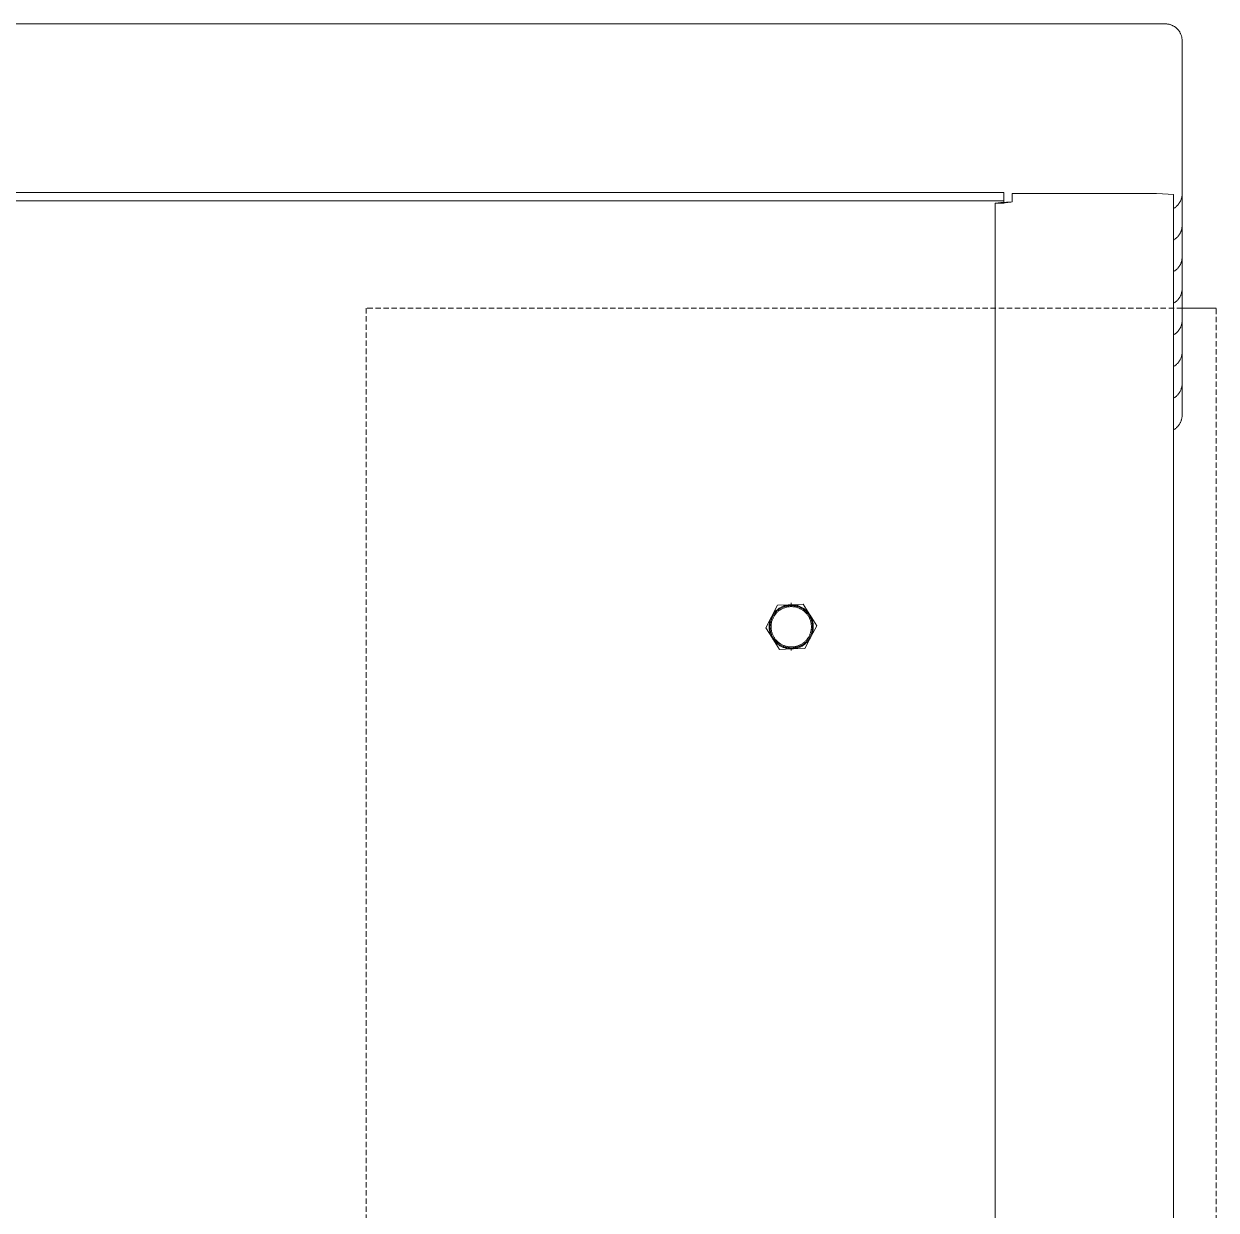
# Model space of a CAD drawing. Header units: millimetres. Extents: x -119 to 3638, y -51 to 1798.
# Drawn here: x 722.6 to 1003.2, y 227.8 to 507.1 of the extents above; entities that cross this region are included whole.
import ezdxf

# ---------------------------------------------------------------- set-up
doc = ezdxf.new("R2010")
doc.units = ezdxf.units.MM
doc.linetypes.add('HIDDEN', pattern=[1.905, 1.27, -0.635])
doc.layers.add('ZANO_R', color=7, linetype='Continuous', lineweight=0)
doc.layers.add('ZANO_R_przerywana', color=7, linetype='HIDDEN', lineweight=0)

msp = doc.modelspace()

# ---------------------------------------------------------------- linework, layer by layer
at = {"layer": 'ZANO_R'}
for p, q in [((-0.79, 507.08), (991.21, 507.08)), ((991.21, 507.08), (991.35, 507.08)), ((991.35, 507.08), (991.48, 507.07)), ((991.48, 507.07), (991.62, 507.06)), ((991.62, 507.06), (991.76, 507.04)), ((991.76, 507.04), (991.89, 507.02)), ((991.89, 507.02), (992.02, 507)), ((992.02, 507), (992.16, 506.97)), ((992.16, 506.97), (992.29, 506.93)), ((992.29, 506.93), (992.42, 506.89)), ((992.42, 506.89), (992.55, 506.85)), ((992.55, 506.85), (992.68, 506.8)), ((992.68, 506.8), (992.8, 506.75)), ((992.8, 506.75), (992.93, 506.69)), ((992.93, 506.69), (993.05, 506.63)), ((993.05, 506.63), (993.17, 506.57)), ((993.17, 506.57), (993.29, 506.5)), ((993.29, 506.5), (993.4, 506.42)), ((993.4, 506.42), (993.52, 506.35)), ((993.52, 506.35), (993.63, 506.27)), ((993.63, 506.27), (993.73, 506.18)), ((993.73, 506.18), (993.84, 506.09)), ((993.84, 506.09), (993.94, 506)), ((993.94, 506), (994.04, 505.91)), ((994.04, 505.91), (994.13, 505.81)), ((994.13, 505.81), (994.23, 505.71)), ((994.23, 505.71), (994.31, 505.6)), ((994.31, 505.6), (994.4, 505.5)), ((994.4, 505.5), (994.48, 505.39)), ((994.48, 505.39), (994.56, 505.27)), ((994.56, 505.27), (994.63, 505.16)), ((994.63, 505.16), (994.7, 505.04)), ((994.7, 505.04), (994.76, 504.92)), ((994.76, 504.92), (994.82, 504.8)), ((994.82, 504.8), (994.88, 504.67)), ((994.88, 504.67), (994.93, 504.55)), ((994.93, 504.55), (994.98, 504.42)), ((994.98, 504.42), (995.02, 504.29)), ((995.02, 504.29), (995.06, 504.16)), ((995.06, 504.16), (995.1, 504.03)), ((995.1, 504.03), (995.13, 503.89)), ((995.13, 503.89), (995.15, 503.76)), ((995.15, 503.76), (995.17, 503.62)), ((995.17, 503.62), (995.19, 503.49)), ((995.19, 503.49), (995.2, 503.35)), ((995.2, 503.35), (995.21, 503.22)), ((995.21, 503.22), (995.21, 503.08)), ((995.21, 471.36), (995.21, 503.08)), ((995.21, 467.11), (995.21, 471.36)), ((953.21, 467.4), (37.21, 467.4)), ((953.21, 465.42), (953.21, 467.4)), ((955.21, 465.15), (955.21, 467.15)), ((955.21, 467.15), (989.21, 467.15)), ((990.55, 467.1), (989.21, 467.15)), ((991.88, 467.01), (990.55, 467.1)), ((993.21, 466.88), (991.88, 467.01)), ((993.21, 63.42), (993.21, 466.88)), ((995.01, 465.87), (994.97, 465.74)), ((995.06, 466.01), (995.01, 465.87)), ((995.09, 466.14), (995.06, 466.01)), ((995.12, 466.28), (995.09, 466.14)), ((995.15, 466.41), (995.12, 466.28)), ((995.17, 466.55), (995.15, 466.41)), ((995.19, 466.69), (995.17, 466.55)), ((995.2, 466.83), (995.19, 466.69)), ((995.21, 466.97), (995.2, 466.83)), ((995.21, 463.92), (995.21, 467.11)), ((995.21, 467.11), (995.21, 466.97)), ((953.21, 465.42), (37.21, 465.42)), ((952.54, 465.01), (951.21, 464.88)), ((951.21, 464.88), (951.21, 65.42)), ((951.21, 464.88), (953.21, 464.88)), ((953.87, 465.1), (952.54, 465.01)), ((953.21, 465.06), (953.21, 465.42)), ((953.21, 464.88), (953.21, 465.06)), ((953.21, 464.88), (953.54, 464.95)), ((953.54, 464.95), (953.87, 465.01)), ((955.21, 465.15), (953.87, 465.1)), ((953.87, 465.01), (954.2, 465.06)), ((954.2, 465.06), (954.54, 465.1)), ((954.54, 465.1), (954.87, 465.13)), ((954.87, 465.13), (955.21, 465.15)), ((993.33, 463.72), (993.21, 463.64)), ((993.45, 463.79), (993.33, 463.72)), ((993.56, 463.87), (993.45, 463.79)), ((993.67, 463.96), (993.56, 463.87)), ((993.78, 464.04), (993.67, 463.96)), ((993.89, 464.14), (993.78, 464.04)), ((993.99, 464.23), (993.89, 464.14)), ((994.09, 464.33), (993.99, 464.23)), ((994.18, 464.43), (994.09, 464.33)), ((994.27, 464.54), (994.18, 464.43)), ((994.36, 464.65), (994.27, 464.54)), ((994.45, 464.76), (994.36, 464.65)), ((994.53, 464.87), (994.45, 464.76)), ((994.6, 464.99), (994.53, 464.87)), ((994.67, 465.11), (994.6, 464.99)), ((994.74, 465.23), (994.67, 465.11)), ((994.81, 465.36), (994.74, 465.23)), ((994.86, 465.48), (994.81, 465.36)), ((994.92, 465.61), (994.86, 465.48)), ((994.97, 465.74), (994.92, 465.61)), ((995.21, 459.66), (995.21, 463.92)), ((994.53, 457.43), (994.45, 457.31)), ((994.6, 457.54), (994.53, 457.43)), ((994.67, 457.66), (994.6, 457.54)), ((994.74, 457.79), (994.67, 457.66)), ((994.81, 457.91), (994.74, 457.79)), ((994.86, 458.04), (994.81, 457.91)), ((994.92, 458.17), (994.86, 458.04)), ((994.97, 458.3), (994.92, 458.17)), ((995.01, 458.43), (994.97, 458.3)), ((995.06, 458.56), (995.01, 458.43)), ((995.09, 458.7), (995.06, 458.56)), ((995.12, 458.83), (995.09, 458.7)), ((995.15, 458.97), (995.12, 458.83)), ((995.17, 459.11), (995.15, 458.97)), ((995.19, 459.25), (995.17, 459.11)), ((995.2, 459.38), (995.19, 459.25)), ((995.21, 459.52), (995.2, 459.38)), ((995.21, 456.47), (995.21, 459.66)), ((995.21, 459.66), (995.21, 459.52)), ((993.33, 456.27), (993.21, 456.2)), ((993.45, 456.35), (993.33, 456.27)), ((993.56, 456.43), (993.45, 456.35)), ((993.67, 456.51), (993.56, 456.43)), ((993.78, 456.6), (993.67, 456.51)), ((993.89, 456.69), (993.78, 456.6)), ((993.99, 456.79), (993.89, 456.69)), ((994.09, 456.88), (993.99, 456.79)), ((994.18, 456.99), (994.09, 456.88)), ((994.27, 457.09), (994.18, 456.99)), ((994.36, 457.2), (994.27, 457.09)), ((994.45, 457.31), (994.36, 457.2)), ((995.21, 452.22), (995.21, 456.47)), ((995.19, 451.8), (995.17, 451.66)), ((995.2, 451.94), (995.19, 451.8)), ((995.21, 452.08), (995.2, 451.94)), ((995.21, 449.03), (995.21, 452.22)), ((995.21, 452.22), (995.21, 452.08)), ((993.56, 448.98), (993.45, 448.9)), ((993.67, 449.07), (993.56, 448.98)), ((993.78, 449.15), (993.67, 449.07)), ((993.89, 449.25), (993.78, 449.15)), ((993.99, 449.34), (993.89, 449.25)), ((994.09, 449.44), (993.99, 449.34)), ((994.18, 449.54), (994.09, 449.44)), ((994.27, 449.65), (994.18, 449.54)), ((994.36, 449.76), (994.27, 449.65)), ((994.45, 449.87), (994.36, 449.76)), ((994.53, 449.98), (994.45, 449.87)), ((994.6, 450.1), (994.53, 449.98)), ((994.67, 450.22), (994.6, 450.1)), ((994.74, 450.34), (994.67, 450.22)), ((994.81, 450.46), (994.74, 450.34)), ((994.86, 450.59), (994.81, 450.46)), ((994.92, 450.72), (994.86, 450.59)), ((994.97, 450.85), (994.92, 450.72)), ((995.01, 450.98), (994.97, 450.85)), ((995.06, 451.12), (995.01, 450.98)), ((995.09, 451.25), (995.06, 451.12)), ((995.12, 451.39), (995.09, 451.25)), ((995.15, 451.52), (995.12, 451.39)), ((995.17, 451.66), (995.15, 451.52)), ((995.21, 444.77), (995.21, 449.03)), ((993.33, 448.83), (993.21, 448.75)), ((993.45, 448.9), (993.33, 448.83)), ((994.97, 443.41), (994.92, 443.27)), ((995.01, 443.54), (994.97, 443.41)), ((995.06, 443.67), (995.01, 443.54)), ((995.09, 443.81), (995.06, 443.67)), ((995.12, 443.94), (995.09, 443.81)), ((995.15, 444.08), (995.12, 443.94)), ((995.17, 444.22), (995.15, 444.08)), ((995.19, 444.36), (995.17, 444.22)), ((995.2, 444.49), (995.19, 444.36)), ((995.21, 444.63), (995.2, 444.49)), ((995.21, 441.58), (995.21, 444.77)), ((995.21, 444.77), (995.21, 444.63)), ((993.33, 441.38), (993.21, 441.31)), ((993.45, 441.46), (993.33, 441.38)), ((993.56, 441.54), (993.45, 441.46)), ((993.67, 441.62), (993.56, 441.54)), ((993.78, 441.71), (993.67, 441.62)), ((993.89, 441.8), (993.78, 441.71)), ((993.99, 441.9), (993.89, 441.8)), ((994.09, 441.99), (993.99, 441.9)), ((994.18, 442.1), (994.09, 441.99)), ((994.27, 442.2), (994.18, 442.1)), ((994.36, 442.31), (994.27, 442.2)), ((994.45, 442.42), (994.36, 442.31)), ((994.53, 442.54), (994.45, 442.42)), ((994.6, 442.65), (994.53, 442.54)), ((994.67, 442.77), (994.6, 442.65)), ((994.74, 442.9), (994.67, 442.77)), ((994.81, 443.02), (994.74, 442.9)), ((994.86, 443.15), (994.81, 443.02)), ((994.92, 443.27), (994.86, 443.15)), ((995.21, 437.33), (995.21, 441.58)), ((1003.21, 440.15), (995.21, 440.15)), ((994.45, 434.98), (994.36, 434.87)), ((994.53, 435.09), (994.45, 434.98)), ((994.6, 435.21), (994.53, 435.09)), ((994.67, 435.33), (994.6, 435.21)), ((994.74, 435.45), (994.67, 435.33)), ((994.81, 435.57), (994.74, 435.45)), ((994.86, 435.7), (994.81, 435.57)), ((994.92, 435.83), (994.86, 435.7)), ((994.97, 435.96), (994.92, 435.83)), ((995.01, 436.09), (994.97, 435.96)), ((995.06, 436.23), (995.01, 436.09)), ((995.09, 436.36), (995.06, 436.23)), ((995.12, 436.5), (995.09, 436.36)), ((995.15, 436.63), (995.12, 436.5)), ((995.17, 436.77), (995.15, 436.63)), ((995.19, 436.91), (995.17, 436.77)), ((995.2, 437.05), (995.19, 436.91)), ((995.21, 437.19), (995.2, 437.05)), ((995.21, 434.14), (995.21, 437.33)), ((995.21, 437.33), (995.21, 437.19)), ((993.33, 433.94), (993.21, 433.86)), ((993.45, 434.01), (993.33, 433.94)), ((993.56, 434.09), (993.45, 434.01)), ((993.67, 434.18), (993.56, 434.09)), ((993.78, 434.26), (993.67, 434.18)), ((993.89, 434.36), (993.78, 434.26)), ((993.99, 434.45), (993.89, 434.36)), ((994.09, 434.55), (993.99, 434.45)), ((994.18, 434.65), (994.09, 434.55)), ((994.27, 434.76), (994.18, 434.65)), ((994.36, 434.87), (994.27, 434.76)), ((995.21, 429.88), (995.21, 434.14)), ((995.17, 429.33), (995.15, 429.19)), ((995.19, 429.47), (995.17, 429.33)), ((995.2, 429.6), (995.19, 429.47)), ((995.21, 429.74), (995.2, 429.6)), ((995.21, 426.69), (995.21, 429.88)), ((995.21, 429.88), (995.21, 429.74)), ((993.45, 426.57), (993.33, 426.49)), ((993.56, 426.65), (993.45, 426.57)), ((993.67, 426.73), (993.56, 426.65)), ((993.78, 426.82), (993.67, 426.73)), ((993.89, 426.91), (993.78, 426.82)), ((993.99, 427.01), (993.89, 426.91)), ((994.09, 427.1), (993.99, 427.01)), ((994.18, 427.21), (994.09, 427.1)), ((994.27, 427.31), (994.18, 427.21)), ((994.36, 427.42), (994.27, 427.31)), ((994.45, 427.53), (994.36, 427.42)), ((994.53, 427.65), (994.45, 427.53)), ((994.6, 427.76), (994.53, 427.65)), ((994.67, 427.88), (994.6, 427.76)), ((994.74, 428.01), (994.67, 427.88)), ((994.81, 428.13), (994.74, 428.01)), ((994.86, 428.26), (994.81, 428.13)), ((994.92, 428.38), (994.86, 428.26)), ((994.97, 428.52), (994.92, 428.38)), ((995.01, 428.65), (994.97, 428.52)), ((995.06, 428.78), (995.01, 428.65)), ((995.09, 428.92), (995.06, 428.78)), ((995.12, 429.05), (995.09, 428.92)), ((995.15, 429.19), (995.12, 429.05)), ((995.21, 422.44), (995.21, 426.69)), ((993.33, 426.49), (993.21, 426.42)), ((994.92, 420.94), (994.86, 420.81)), ((994.97, 421.07), (994.92, 420.94)), ((995.01, 421.2), (994.97, 421.07)), ((995.06, 421.34), (995.01, 421.2)), ((995.09, 421.47), (995.06, 421.34)), ((995.12, 421.61), (995.09, 421.47)), ((995.15, 421.74), (995.12, 421.61)), ((995.17, 421.88), (995.15, 421.74)), ((995.19, 422.02), (995.17, 421.88)), ((995.2, 422.16), (995.19, 422.02)), ((995.21, 422.3), (995.2, 422.16)), ((995.21, 419.25), (995.21, 422.44)), ((995.21, 422.44), (995.21, 422.3)), ((993.33, 419.05), (993.21, 418.97)), ((993.45, 419.12), (993.33, 419.05)), ((993.56, 419.2), (993.45, 419.12)), ((993.67, 419.29), (993.56, 419.2)), ((993.78, 419.37), (993.67, 419.29)), ((993.89, 419.47), (993.78, 419.37)), ((993.99, 419.56), (993.89, 419.47)), ((994.09, 419.66), (993.99, 419.56)), ((994.18, 419.76), (994.09, 419.66)), ((994.27, 419.87), (994.18, 419.76)), ((994.36, 419.98), (994.27, 419.87)), ((994.45, 420.09), (994.36, 419.98)), ((994.53, 420.2), (994.45, 420.09)), ((994.6, 420.32), (994.53, 420.2)), ((994.67, 420.44), (994.6, 420.32)), ((994.74, 420.56), (994.67, 420.44)), ((994.81, 420.68), (994.74, 420.56)), ((994.86, 420.81), (994.81, 420.68)), ((995.21, 414.99), (995.21, 419.25)), ((994.36, 412.53), (994.27, 412.42)), ((994.45, 412.64), (994.36, 412.53)), ((994.53, 412.76), (994.45, 412.64)), ((994.6, 412.87), (994.53, 412.76)), ((994.67, 412.99), (994.6, 412.87)), ((994.74, 413.12), (994.67, 412.99)), ((994.81, 413.24), (994.74, 413.12)), ((994.86, 413.37), (994.81, 413.24)), ((994.92, 413.49), (994.86, 413.37)), ((994.97, 413.62), (994.92, 413.49)), ((995.01, 413.76), (994.97, 413.62)), ((995.06, 413.89), (995.01, 413.76)), ((995.09, 414.03), (995.06, 413.89)), ((995.12, 414.16), (995.09, 414.03)), ((995.15, 414.3), (995.12, 414.16)), ((995.17, 414.44), (995.15, 414.3)), ((995.19, 414.57), (995.17, 414.44)), ((995.2, 414.71), (995.19, 414.57)), ((995.21, 414.85), (995.2, 414.71)), ((995.21, 414.99), (995.21, 414.85)), ((993.33, 411.6), (993.21, 411.53)), ((993.45, 411.68), (993.33, 411.6)), ((993.56, 411.76), (993.45, 411.68)), ((993.67, 411.84), (993.56, 411.76)), ((993.78, 411.93), (993.67, 411.84)), ((993.89, 412.02), (993.78, 411.93)), ((993.99, 412.12), (993.89, 412.02)), ((994.09, 412.21), (993.99, 412.12)), ((994.18, 412.32), (994.09, 412.21)), ((994.27, 412.42), (994.18, 412.32)), ((906, 370.46), (903.08, 370.35)), ((903.21, 370.75), (903.21, 370.35)), ((907.56, 367.99), (906, 370.46)), ((898.61, 367.57), (898.69, 367.72)), ((900, 370.22), (898.64, 367.64)), ((898.69, 367.72), (898.78, 367.87)), ((898.78, 367.87), (898.88, 368.02)), ((898.81, 367.52), (898.89, 367.67)), ((898.88, 368.02), (898.97, 368.16)), ((898.89, 367.67), (898.98, 367.82)), ((898.97, 368.16), (899.08, 368.3)), ((898.98, 367.82), (899.08, 367.96)), ((899.08, 368.3), (899.19, 368.44)), ((899.08, 367.96), (899.18, 368.1)), ((899.08, 367.5), (899.17, 367.64)), ((899.17, 367.64), (899.08, 367.5)), ((899.17, 367.64), (899.26, 367.78)), ((899.26, 367.78), (899.17, 367.64)), ((899.18, 368.1), (899.28, 368.24)), ((899.19, 368.44), (899.3, 368.58)), ((899.26, 367.78), (899.35, 367.91)), ((899.35, 367.91), (899.26, 367.78)), ((899.28, 368.24), (899.39, 368.37)), ((899.3, 368.58), (899.42, 368.71)), ((899.35, 367.91), (899.45, 368.04)), ((899.45, 368.04), (899.35, 367.91)), ((899.39, 368.37), (899.5, 368.5)), ((899.42, 368.71), (899.54, 368.83)), ((899.45, 368.04), (899.55, 368.17)), ((899.55, 368.17), (899.45, 368.04)), ((899.5, 368.5), (899.61, 368.62)), ((899.54, 368.83), (899.67, 368.95)), ((899.55, 368.17), (899.66, 368.3)), ((899.66, 368.3), (899.55, 368.17)), ((899.61, 368.62), (899.74, 368.74)), ((899.66, 368.3), (899.77, 368.42)), ((899.77, 368.42), (899.66, 368.3)), ((899.67, 368.95), (899.8, 369.07)), ((899.74, 368.74), (899.86, 368.86)), ((899.77, 368.42), (899.88, 368.53)), ((899.88, 368.53), (899.77, 368.42)), ((899.8, 369.07), (899.93, 369.18)), ((899.86, 368.86), (899.99, 368.97)), ((899.88, 368.53), (900, 368.65)), ((900, 368.65), (899.88, 368.53)), ((899.93, 369.18), (900.07, 369.29)), ((899.99, 368.97), (900.12, 369.08)), ((902.92, 370.34), (900, 370.22)), ((900, 368.65), (900.12, 368.76)), ((900.12, 368.76), (900, 368.65)), ((900.07, 369.29), (900.21, 369.4)), ((900.12, 369.08), (900.26, 369.18)), ((900.12, 368.76), (900.25, 368.86)), ((900.25, 368.86), (900.12, 368.76)), ((900.21, 369.4), (900.36, 369.5)), ((900.25, 368.86), (900.38, 368.96)), ((900.38, 368.96), (900.25, 368.86)), ((900.26, 369.18), (900.4, 369.28)), ((900.36, 369.5), (900.51, 369.59)), ((900.38, 368.96), (900.51, 369.06)), ((900.51, 369.06), (900.38, 368.96)), ((900.4, 369.28), (900.54, 369.37)), ((900.51, 369.59), (900.66, 369.68)), ((900.51, 369.06), (900.65, 369.15)), ((900.65, 369.15), (900.51, 369.06)), ((900.69, 369.46), (900.54, 369.37)), ((900.65, 369.15), (900.79, 369.23)), ((900.79, 369.23), (900.65, 369.15)), ((900.66, 369.68), (900.81, 369.76)), ((900.83, 369.55), (900.69, 369.46)), ((900.79, 369.23), (900.93, 369.31)), ((900.93, 369.31), (900.79, 369.23)), ((900.81, 369.76), (900.97, 369.84)), ((900.99, 369.63), (900.83, 369.55)), ((900.93, 369.31), (901.08, 369.39)), ((901.08, 369.39), (900.93, 369.31)), ((900.97, 369.84), (901.13, 369.91)), ((901.14, 369.7), (900.99, 369.63)), ((901.08, 369.39), (901.22, 369.46)), ((901.22, 369.46), (901.08, 369.39)), ((901.13, 369.91), (901.29, 369.98)), ((901.3, 369.77), (901.14, 369.7)), ((901.22, 369.46), (901.37, 369.53)), ((901.37, 369.53), (901.22, 369.46)), ((901.29, 369.98), (901.46, 370.04)), ((901.46, 369.83), (901.3, 369.77)), ((901.37, 369.53), (901.53, 369.59)), ((901.53, 369.59), (901.37, 369.53)), ((901.46, 370.04), (901.62, 370.1)), ((901.62, 369.89), (901.46, 369.83)), ((901.53, 369.59), (901.68, 369.64)), ((901.68, 369.64), (901.53, 369.59)), ((901.62, 370.1), (901.79, 370.15)), ((901.78, 369.94), (901.62, 369.89)), ((901.68, 369.64), (901.84, 369.69)), ((901.84, 369.69), (901.68, 369.64)), ((901.94, 369.98), (901.78, 369.94)), ((901.79, 370.15), (901.96, 370.19)), ((901.84, 369.69), (901.99, 369.74)), ((901.99, 369.74), (901.84, 369.69)), ((902.11, 370.02), (901.94, 369.98)), ((901.96, 370.19), (902.13, 370.23)), ((901.99, 369.74), (902.15, 369.78)), ((902.15, 369.78), (901.99, 369.74)), ((902.28, 370.06), (902.11, 370.02)), ((902.13, 370.23), (902.3, 370.27)), ((902.15, 369.78), (902.31, 369.81)), ((902.31, 369.81), (902.15, 369.78)), ((902.44, 370.09), (902.28, 370.06)), ((902.3, 370.27), (902.48, 370.3)), ((902.31, 369.81), (902.48, 369.84)), ((902.48, 369.84), (902.31, 369.81)), ((902.61, 370.11), (902.44, 370.09)), ((902.48, 370.3), (902.65, 370.32)), ((902.48, 369.84), (902.64, 369.86)), ((902.64, 369.86), (902.48, 369.84)), ((902.78, 370.13), (902.61, 370.11)), ((902.64, 369.86), (902.8, 369.88)), ((902.8, 369.88), (902.64, 369.86)), ((902.65, 370.32), (902.83, 370.33)), ((902.95, 370.14), (902.78, 370.13)), ((902.8, 369.88), (902.96, 369.89)), ((902.96, 369.89), (902.8, 369.88)), ((902.83, 370.33), (903, 370.34)), ((903.12, 370.15), (902.95, 370.14)), ((902.96, 369.89), (903.13, 369.9)), ((903.13, 369.9), (902.96, 369.89)), ((903, 370.34), (903.18, 370.35)), ((903.3, 370.15), (903.12, 370.15)), ((903.13, 369.9), (903.29, 369.9)), ((903.29, 369.9), (903.13, 369.9)), ((903.18, 370.35), (903.35, 370.35)), ((903.29, 369.9), (903.46, 369.89)), ((903.46, 369.89), (903.29, 369.9)), ((903.47, 370.14), (903.3, 370.15)), ((903.35, 370.35), (903.53, 370.34)), ((903.46, 369.89), (903.62, 369.88)), ((903.62, 369.88), (903.46, 369.89)), ((903.64, 370.13), (903.47, 370.14)), ((903.53, 370.34), (903.7, 370.32)), ((903.62, 369.88), (903.78, 369.86)), ((903.78, 369.86), (903.62, 369.88)), ((903.81, 370.11), (903.64, 370.13)), ((903.7, 370.32), (903.88, 370.3)), ((903.78, 369.86), (903.95, 369.84)), ((903.95, 369.84), (903.78, 369.86)), ((903.98, 370.09), (903.81, 370.11)), ((903.88, 370.3), (904.05, 370.28)), ((903.95, 369.84), (904.11, 369.81)), ((904.11, 369.81), (903.95, 369.84)), ((904.14, 370.06), (903.98, 370.09)), ((904.05, 370.28), (904.23, 370.25)), ((904.11, 369.81), (904.27, 369.78)), ((904.27, 369.78), (904.11, 369.81)), ((904.31, 370.02), (904.14, 370.06)), ((904.23, 370.25), (904.4, 370.21)), ((904.27, 369.78), (904.43, 369.74)), ((904.43, 369.74), (904.27, 369.78)), ((904.48, 369.98), (904.31, 370.02)), ((904.4, 370.21), (904.57, 370.17)), ((904.43, 369.74), (904.58, 369.69)), ((904.58, 369.69), (904.43, 369.74)), ((904.64, 369.94), (904.48, 369.98)), ((904.57, 370.17), (904.74, 370.12)), ((904.58, 369.69), (904.74, 369.64)), ((904.74, 369.64), (904.58, 369.69)), ((904.8, 369.89), (904.64, 369.94)), ((904.74, 370.12), (904.9, 370.06)), ((904.74, 369.64), (904.89, 369.59)), ((904.89, 369.59), (904.74, 369.64)), ((904.96, 369.83), (904.8, 369.89)), ((904.89, 369.59), (905.05, 369.53)), ((905.05, 369.53), (904.89, 369.59)), ((904.9, 370.06), (905.07, 370)), ((905.12, 369.77), (904.96, 369.83)), ((905.05, 369.53), (905.2, 369.46)), ((905.2, 369.46), (905.05, 369.53)), ((905.07, 370), (905.23, 369.94)), ((905.28, 369.7), (905.12, 369.77)), ((905.2, 369.46), (905.35, 369.39)), ((905.35, 369.39), (905.2, 369.46)), ((905.23, 369.94), (905.39, 369.87)), ((905.43, 369.63), (905.28, 369.7)), ((905.35, 369.39), (905.49, 369.31)), ((905.49, 369.31), (905.35, 369.39)), ((905.39, 369.87), (905.55, 369.79)), ((905.59, 369.55), (905.43, 369.63)), ((905.49, 369.31), (905.63, 369.23)), ((905.63, 369.23), (905.49, 369.31)), ((905.55, 369.79), (905.71, 369.71)), ((905.73, 369.46), (905.59, 369.55)), ((905.63, 369.23), (905.77, 369.15)), ((905.77, 369.15), (905.63, 369.23)), ((905.71, 369.71), (905.86, 369.62)), ((905.88, 369.37), (905.73, 369.46)), ((905.77, 369.15), (905.91, 369.06)), ((905.91, 369.06), (905.77, 369.15)), ((905.86, 369.62), (906.01, 369.53)), ((906.02, 369.28), (905.88, 369.37)), ((905.91, 369.06), (906.04, 368.96)), ((906.04, 368.96), (905.91, 369.06)), ((906.01, 369.53), (906.15, 369.43)), ((906.16, 369.18), (906.02, 369.28)), ((906.04, 368.96), (906.17, 368.86)), ((906.17, 368.86), (906.04, 368.96)), ((906.15, 369.43), (906.3, 369.33)), ((906.3, 369.08), (906.16, 369.18)), ((906.17, 368.86), (906.3, 368.76)), ((906.3, 368.76), (906.17, 368.86)), ((906.3, 369.33), (906.44, 369.22)), ((906.43, 368.97), (906.3, 369.08)), ((906.3, 368.76), (906.42, 368.65)), ((906.42, 368.65), (906.3, 368.76)), ((906.42, 368.65), (906.54, 368.53)), ((906.54, 368.53), (906.42, 368.65)), ((906.56, 368.86), (906.43, 368.97)), ((906.44, 369.22), (906.57, 369.11)), ((906.54, 368.53), (906.66, 368.42)), ((906.66, 368.42), (906.54, 368.53)), ((906.68, 368.74), (906.56, 368.86)), ((906.57, 369.11), (906.71, 369)), ((906.66, 368.42), (906.77, 368.3)), ((906.77, 368.3), (906.66, 368.42)), ((906.81, 368.62), (906.68, 368.74)), ((906.71, 369), (906.83, 368.88)), ((906.77, 368.3), (906.87, 368.17)), ((906.87, 368.17), (906.77, 368.3)), ((906.92, 368.5), (906.81, 368.62)), ((906.83, 368.88), (906.96, 368.75)), ((906.87, 368.17), (906.97, 368.04)), ((906.97, 368.04), (906.87, 368.17)), ((907.03, 368.37), (906.92, 368.5)), ((906.96, 368.75), (907.08, 368.62)), ((906.97, 368.04), (907.07, 367.91)), ((907.07, 367.91), (906.97, 368.04)), ((907.14, 368.24), (907.03, 368.37)), ((907.07, 367.91), (907.17, 367.78)), ((907.17, 367.78), (907.07, 367.91)), ((907.08, 368.62), (907.19, 368.49)), ((907.25, 368.1), (907.14, 368.24)), ((907.17, 367.78), (907.25, 367.64)), ((907.25, 367.64), (907.17, 367.78)), ((907.19, 368.49), (907.3, 368.36)), ((907.34, 367.96), (907.25, 368.1)), ((907.25, 367.64), (907.34, 367.5)), ((907.34, 367.5), (907.25, 367.64)), ((907.3, 368.36), (907.41, 368.22)), ((907.44, 367.82), (907.34, 367.96)), ((907.41, 368.22), (907.51, 368.07)), ((907.53, 367.67), (907.44, 367.82)), ((907.51, 368.07), (907.61, 367.92)), ((907.61, 367.52), (907.53, 367.67)), ((907.61, 367.92), (907.7, 367.77)), ((909.21, 365.39), (907.65, 367.86)), ((907.7, 367.77), (907.78, 367.62)), ((907.78, 367.62), (907.86, 367.47)), ((898.57, 367.49), (897.21, 364.91)), ((897.21, 364.91), (898.77, 362.44)), ((898.01, 365.2), (898.02, 365.38)), ((898.01, 365.03), (898.01, 365.2)), ((898.02, 364.85), (898.01, 365.03)), ((898.02, 365.38), (898.03, 365.55)), ((898.03, 364.68), (898.02, 364.85)), ((898.03, 365.55), (898.04, 365.73)), ((898.04, 365.73), (898.07, 365.9)), ((898.07, 365.9), (898.09, 366.08)), ((898.09, 366.08), (898.13, 366.25)), ((898.13, 366.25), (898.17, 366.42)), ((898.17, 366.42), (898.21, 366.59)), ((898.21, 366.59), (898.27, 366.76)), ((898.21, 365.23), (898.22, 365.4)), ((898.21, 365.06), (898.21, 365.23)), ((898.22, 364.89), (898.21, 365.06)), ((898.22, 365.4), (898.23, 365.57)), ((898.23, 364.72), (898.22, 364.89)), ((898.23, 365.57), (898.25, 365.74)), ((898.25, 365.74), (898.27, 365.91)), ((898.27, 366.76), (898.32, 366.92)), ((898.27, 365.91), (898.3, 366.08)), ((898.3, 366.08), (898.33, 366.25)), ((898.32, 366.92), (898.39, 367.09)), ((898.33, 366.25), (898.37, 366.41)), ((898.37, 366.41), (898.42, 366.58)), ((898.39, 367.09), (898.45, 367.25)), ((898.42, 366.58), (898.47, 366.74)), ((898.45, 367.25), (898.53, 367.41)), ((898.46, 365.31), (898.47, 365.47)), ((898.47, 365.47), (898.46, 365.31)), ((898.46, 365.15), (898.46, 365.31)), ((898.46, 365.31), (898.46, 365.15)), ((898.46, 364.98), (898.46, 365.15)), ((898.46, 365.15), (898.46, 364.98)), ((898.47, 364.82), (898.46, 364.98)), ((898.46, 364.98), (898.47, 364.82)), ((898.47, 366.74), (898.53, 366.9)), ((898.47, 365.47), (898.49, 365.64)), ((898.49, 365.64), (898.47, 365.47)), ((898.49, 364.66), (898.47, 364.82)), ((898.47, 364.82), (898.49, 364.66)), ((898.49, 365.64), (898.51, 365.8)), ((898.51, 365.8), (898.49, 365.64)), ((898.51, 365.8), (898.53, 365.96)), ((898.53, 365.96), (898.51, 365.8)), ((898.53, 367.41), (898.61, 367.57)), ((898.53, 366.9), (898.59, 367.06)), ((898.53, 365.96), (898.56, 366.12)), ((898.56, 366.12), (898.53, 365.96)), ((898.56, 366.12), (898.6, 366.28)), ((898.6, 366.28), (898.56, 366.12)), ((898.59, 367.06), (898.66, 367.22)), ((898.6, 366.28), (898.64, 366.44)), ((898.64, 366.44), (898.6, 366.28)), ((898.64, 366.44), (898.69, 366.6)), ((898.69, 366.6), (898.64, 366.44)), ((898.66, 367.22), (898.73, 367.37)), ((898.69, 366.6), (898.74, 366.75)), ((898.74, 366.75), (898.69, 366.6)), ((898.73, 367.37), (898.81, 367.52)), ((898.74, 366.75), (898.8, 366.91)), ((898.8, 366.91), (898.74, 366.75)), ((898.8, 366.91), (898.86, 367.06)), ((898.86, 367.06), (898.8, 366.91)), ((898.86, 367.06), (898.93, 367.21)), ((898.93, 367.21), (898.86, 367.06)), ((898.93, 367.21), (899, 367.35)), ((899, 367.35), (898.93, 367.21)), ((899, 367.35), (899.08, 367.5)), ((899.08, 367.5), (899, 367.35)), ((907.34, 367.5), (907.42, 367.35)), ((907.42, 367.35), (907.34, 367.5)), ((907.42, 367.35), (907.49, 367.21)), ((907.49, 367.21), (907.42, 367.35)), ((907.49, 367.21), (907.56, 367.06)), ((907.56, 367.06), (907.49, 367.21)), ((907.56, 367.06), (907.62, 366.91)), ((907.62, 366.91), (907.56, 367.06)), ((907.69, 367.37), (907.61, 367.52)), ((907.62, 366.91), (907.68, 366.75)), ((907.68, 366.75), (907.62, 366.91)), ((907.68, 366.75), (907.73, 366.6)), ((907.73, 366.6), (907.68, 366.75)), ((907.76, 367.22), (907.69, 367.37)), ((907.73, 366.6), (907.78, 366.44)), ((907.78, 366.44), (907.73, 366.6)), ((907.83, 367.06), (907.76, 367.22)), ((907.78, 366.44), (907.82, 366.28)), ((907.82, 366.28), (907.78, 366.44)), ((907.82, 366.28), (907.86, 366.12)), ((907.86, 366.12), (907.82, 366.28)), ((907.89, 366.9), (907.83, 367.06)), ((907.85, 362.8), (909.21, 365.39)), ((907.86, 367.47), (907.94, 367.31)), ((907.86, 366.12), (907.89, 365.96)), ((907.89, 365.96), (907.86, 366.12)), ((907.95, 366.74), (907.89, 366.9)), ((907.89, 365.96), (907.92, 365.8)), ((907.92, 365.8), (907.89, 365.96)), ((907.92, 365.8), (907.94, 365.64)), ((907.94, 365.64), (907.92, 365.8)), ((907.94, 367.31), (908.01, 367.15)), ((907.94, 365.64), (907.95, 365.47)), ((907.95, 365.47), (907.94, 365.64)), ((907.95, 364.82), (907.94, 364.66)), ((907.94, 364.66), (907.95, 364.82)), ((908, 366.58), (907.95, 366.74)), ((907.95, 365.47), (907.96, 365.31)), ((907.96, 365.31), (907.95, 365.47)), ((907.96, 364.98), (907.95, 364.82)), ((907.95, 364.82), (907.96, 364.98)), ((907.96, 365.31), (907.96, 365.15)), ((907.96, 365.15), (907.96, 365.31)), ((907.96, 365.15), (907.96, 364.98)), ((907.96, 364.98), (907.96, 365.15)), ((908.05, 366.41), (908, 366.58)), ((908.01, 367.15), (908.08, 366.98)), ((908.09, 366.25), (908.05, 366.41)), ((908.08, 366.98), (908.13, 366.82)), ((908.12, 366.08), (908.09, 366.25)), ((908.15, 365.91), (908.12, 366.08)), ((908.13, 366.82), (908.19, 366.65)), ((908.17, 365.74), (908.15, 365.91)), ((908.19, 365.57), (908.17, 365.74)), ((908.19, 366.65), (908.24, 366.48)), ((908.2, 365.4), (908.19, 365.57)), ((908.19, 364.72), (908.2, 364.89)), ((908.21, 365.23), (908.2, 365.4)), ((908.2, 364.89), (908.21, 365.06)), ((908.21, 365.06), (908.21, 365.23)), ((908.24, 366.48), (908.28, 366.31)), ((908.28, 366.31), (908.32, 366.14)), ((908.32, 366.14), (908.35, 365.97)), ((908.35, 365.97), (908.37, 365.79)), ((908.37, 365.79), (908.39, 365.62)), ((908.39, 365.62), (908.4, 365.44)), ((908.41, 364.92), (908.39, 364.74)), ((908.4, 365.44), (908.41, 365.27)), ((908.41, 365.27), (908.41, 365.09)), ((908.41, 365.09), (908.41, 364.92)), ((898.05, 364.5), (898.03, 364.68)), ((898.08, 364.33), (898.05, 364.5)), ((898.11, 364.16), (898.08, 364.33)), ((898.14, 363.98), (898.11, 364.16)), ((898.18, 363.81), (898.14, 363.98)), ((898.23, 363.64), (898.18, 363.81)), ((898.25, 364.55), (898.23, 364.72)), ((898.29, 363.48), (898.23, 363.64)), ((898.27, 364.38), (898.25, 364.55)), ((898.3, 364.21), (898.27, 364.38)), ((898.35, 363.31), (898.29, 363.48)), ((898.33, 364.05), (898.3, 364.21)), ((898.37, 363.88), (898.33, 364.05)), ((898.41, 363.15), (898.35, 363.31)), ((898.42, 363.72), (898.37, 363.88)), ((898.48, 362.99), (898.41, 363.15)), ((898.47, 363.55), (898.42, 363.72)), ((898.53, 363.39), (898.47, 363.55)), ((898.56, 362.83), (898.48, 362.99)), ((898.51, 364.49), (898.49, 364.66)), ((898.49, 364.66), (898.51, 364.49)), ((898.53, 364.33), (898.51, 364.49)), ((898.51, 364.49), (898.53, 364.33)), ((898.56, 364.17), (898.53, 364.33)), ((898.53, 364.33), (898.56, 364.17)), ((898.59, 363.23), (898.53, 363.39)), ((898.6, 364.01), (898.56, 364.17)), ((898.56, 364.17), (898.6, 364.01)), ((898.64, 362.67), (898.56, 362.83)), ((898.66, 363.08), (898.59, 363.23)), ((898.64, 363.85), (898.6, 364.01)), ((898.6, 364.01), (898.64, 363.85)), ((898.69, 363.7), (898.64, 363.85)), ((898.64, 363.85), (898.69, 363.7)), ((898.72, 362.52), (898.64, 362.67)), ((898.73, 362.92), (898.66, 363.08)), ((898.74, 363.54), (898.69, 363.7)), ((898.69, 363.7), (898.74, 363.54)), ((898.81, 362.37), (898.72, 362.52)), ((898.81, 362.77), (898.73, 362.92)), ((898.8, 363.39), (898.74, 363.54)), ((898.74, 363.54), (898.8, 363.39)), ((898.86, 363.24), (898.8, 363.39)), ((898.8, 363.39), (898.86, 363.24)), ((898.89, 362.62), (898.81, 362.77)), ((898.91, 362.22), (898.81, 362.37)), ((898.93, 363.09), (898.86, 363.24)), ((898.86, 363.24), (898.93, 363.09)), ((898.86, 362.3), (900.42, 359.83)), ((898.98, 362.48), (898.89, 362.62)), ((899.01, 362.08), (898.91, 362.22)), ((899, 362.94), (898.93, 363.09)), ((898.93, 363.09), (899, 362.94)), ((899.08, 362.33), (898.98, 362.48)), ((899.08, 362.8), (899, 362.94)), ((899, 362.94), (899.08, 362.8)), ((899.12, 361.94), (899.01, 362.08)), ((899.17, 362.65), (899.08, 362.8)), ((899.08, 362.8), (899.17, 362.65)), ((899.18, 362.19), (899.08, 362.33)), ((899.26, 362.52), (899.17, 362.65)), ((899.17, 362.65), (899.26, 362.52)), ((899.28, 362.06), (899.18, 362.19)), ((899.35, 362.38), (899.26, 362.52)), ((899.26, 362.52), (899.35, 362.38)), ((899.39, 361.93), (899.28, 362.06)), ((899.45, 362.25), (899.35, 362.38)), ((899.35, 362.38), (899.45, 362.25)), ((899.55, 362.12), (899.45, 362.25)), ((899.45, 362.25), (899.55, 362.12)), ((899.66, 362), (899.55, 362.12)), ((899.55, 362.12), (899.66, 362)), ((899.77, 361.88), (899.66, 362)), ((899.66, 362), (899.77, 361.88)), ((906.42, 360.07), (907.78, 362.66)), ((906.77, 362), (906.66, 361.88)), ((906.66, 361.88), (906.77, 362)), ((906.87, 362.12), (906.77, 362)), ((906.77, 362), (906.87, 362.12)), ((906.97, 362.25), (906.87, 362.12)), ((906.87, 362.12), (906.97, 362.25)), ((907.07, 362.38), (906.97, 362.25)), ((906.97, 362.25), (907.07, 362.38)), ((907.03, 361.93), (907.14, 362.06)), ((907.17, 362.52), (907.07, 362.38)), ((907.07, 362.38), (907.17, 362.52)), ((907.14, 362.06), (907.25, 362.19)), ((907.25, 362.65), (907.17, 362.52)), ((907.17, 362.52), (907.25, 362.65)), ((907.34, 361.99), (907.23, 361.85)), ((907.34, 362.8), (907.25, 362.65)), ((907.25, 362.65), (907.34, 362.8)), ((907.25, 362.19), (907.34, 362.33)), ((907.42, 362.94), (907.34, 362.8)), ((907.34, 362.8), (907.42, 362.94)), ((907.34, 362.33), (907.44, 362.48)), ((907.45, 362.13), (907.34, 361.99)), ((907.49, 363.09), (907.42, 362.94)), ((907.42, 362.94), (907.49, 363.09)), ((907.44, 362.48), (907.53, 362.62)), ((907.55, 362.28), (907.45, 362.13)), ((907.56, 363.24), (907.49, 363.09)), ((907.49, 363.09), (907.56, 363.24)), ((907.53, 362.62), (907.61, 362.77)), ((907.64, 362.42), (907.55, 362.28)), ((907.62, 363.39), (907.56, 363.24)), ((907.56, 363.24), (907.62, 363.39)), ((907.61, 362.77), (907.69, 362.92)), ((907.68, 363.54), (907.62, 363.39)), ((907.62, 363.39), (907.68, 363.54)), ((907.73, 362.58), (907.64, 362.42)), ((907.73, 363.7), (907.68, 363.54)), ((907.68, 363.54), (907.73, 363.7)), ((907.69, 362.92), (907.76, 363.08)), ((907.78, 363.85), (907.73, 363.7)), ((907.73, 363.7), (907.78, 363.85)), ((907.81, 362.73), (907.73, 362.58)), ((907.76, 363.08), (907.83, 363.23)), ((907.82, 364.01), (907.78, 363.85)), ((907.78, 363.85), (907.82, 364.01)), ((907.89, 362.89), (907.81, 362.73)), ((907.86, 364.17), (907.82, 364.01)), ((907.82, 364.01), (907.86, 364.17)), ((907.83, 363.23), (907.89, 363.39)), ((907.89, 364.33), (907.86, 364.17)), ((907.86, 364.17), (907.89, 364.33)), ((907.92, 364.49), (907.89, 364.33)), ((907.89, 364.33), (907.92, 364.49)), ((907.89, 363.39), (907.95, 363.55)), ((907.97, 363.05), (907.89, 362.89)), ((907.94, 364.66), (907.92, 364.49)), ((907.92, 364.49), (907.94, 364.66)), ((907.95, 363.55), (908, 363.72)), ((908.04, 363.21), (907.97, 363.05)), ((908, 363.72), (908.05, 363.88)), ((908.1, 363.37), (908.04, 363.21)), ((908.05, 363.88), (908.09, 364.05)), ((908.09, 364.05), (908.12, 364.21)), ((908.16, 363.54), (908.1, 363.37)), ((908.12, 364.21), (908.15, 364.38)), ((908.15, 364.38), (908.17, 364.55)), ((908.21, 363.71), (908.16, 363.54)), ((908.17, 364.55), (908.19, 364.72)), ((908.25, 363.87), (908.21, 363.71)), ((908.29, 364.05), (908.25, 363.87)), ((908.33, 364.22), (908.29, 364.05)), ((908.36, 364.39), (908.33, 364.22)), ((908.38, 364.57), (908.36, 364.39)), ((908.39, 364.74), (908.38, 364.57)), ((899.23, 361.8), (899.12, 361.94)), ((899.34, 361.67), (899.23, 361.8)), ((899.46, 361.54), (899.34, 361.67)), ((899.5, 361.8), (899.39, 361.93)), ((899.59, 361.42), (899.46, 361.54)), ((899.62, 361.67), (899.5, 361.8)), ((899.72, 361.3), (899.59, 361.42)), ((899.74, 361.55), (899.62, 361.67)), ((899.85, 361.18), (899.72, 361.3)), ((899.86, 361.44), (899.74, 361.55)), ((899.88, 361.76), (899.77, 361.88)), ((899.77, 361.88), (899.88, 361.76)), ((899.98, 361.07), (899.85, 361.18)), ((899.99, 361.32), (899.86, 361.44)), ((900, 361.65), (899.88, 361.76)), ((899.88, 361.76), (900, 361.65)), ((900.12, 360.96), (899.98, 361.07)), ((900.12, 361.22), (899.99, 361.32)), ((900.12, 361.54), (900, 361.65)), ((900, 361.65), (900.12, 361.54)), ((900.25, 361.43), (900.12, 361.54)), ((900.12, 361.54), (900.25, 361.43)), ((900.26, 361.11), (900.12, 361.22)), ((900.27, 360.86), (900.12, 360.96)), ((900.38, 361.33), (900.25, 361.43)), ((900.25, 361.43), (900.38, 361.33)), ((900.4, 361.01), (900.26, 361.11)), ((900.41, 360.76), (900.27, 360.86)), ((900.51, 361.24), (900.38, 361.33)), ((900.38, 361.33), (900.51, 361.24)), ((900.54, 360.92), (900.4, 361.01)), ((900.56, 360.67), (900.41, 360.76)), ((900.42, 359.83), (903.34, 359.95)), ((900.65, 361.15), (900.51, 361.24)), ((900.51, 361.24), (900.65, 361.15)), ((900.69, 360.83), (900.54, 360.92)), ((900.72, 360.59), (900.56, 360.67)), ((900.79, 361.06), (900.65, 361.15)), ((900.65, 361.15), (900.79, 361.06)), ((900.84, 360.75), (900.69, 360.83)), ((900.87, 360.5), (900.72, 360.59)), ((900.93, 360.98), (900.79, 361.06)), ((900.79, 361.06), (900.93, 360.98)), ((900.99, 360.67), (900.84, 360.75)), ((901.03, 360.43), (900.87, 360.5)), ((901.08, 360.9), (900.93, 360.98)), ((900.93, 360.98), (901.08, 360.9)), ((901.14, 360.6), (900.99, 360.67)), ((901.19, 360.36), (901.03, 360.43)), ((901.22, 360.83), (901.08, 360.9)), ((901.08, 360.9), (901.22, 360.83)), ((901.3, 360.53), (901.14, 360.6)), ((901.35, 360.29), (901.19, 360.36)), ((901.37, 360.77), (901.22, 360.83)), ((901.22, 360.83), (901.37, 360.77)), ((901.46, 360.47), (901.3, 360.53)), ((901.52, 360.23), (901.35, 360.29)), ((901.53, 360.71), (901.37, 360.77)), ((901.37, 360.77), (901.53, 360.71)), ((901.62, 360.41), (901.46, 360.47)), ((901.68, 360.18), (901.52, 360.23)), ((901.68, 360.65), (901.53, 360.71)), ((901.53, 360.71), (901.68, 360.65)), ((901.78, 360.36), (901.62, 360.41)), ((901.84, 360.6), (901.68, 360.65)), ((901.68, 360.65), (901.84, 360.6)), ((901.85, 360.13), (901.68, 360.18)), ((901.94, 360.31), (901.78, 360.36)), ((901.99, 360.56), (901.84, 360.6)), ((901.84, 360.6), (901.99, 360.56)), ((902.02, 360.08), (901.85, 360.13)), ((902.11, 360.27), (901.94, 360.31)), ((902.15, 360.52), (901.99, 360.56)), ((901.99, 360.56), (902.15, 360.52)), ((902.2, 360.05), (902.02, 360.08)), ((902.28, 360.24), (902.11, 360.27)), ((902.31, 360.48), (902.15, 360.52)), ((902.15, 360.52), (902.31, 360.48)), ((902.37, 360.02), (902.2, 360.05)), ((902.45, 360.21), (902.28, 360.24)), ((902.48, 360.45), (902.31, 360.48)), ((902.31, 360.48), (902.48, 360.45)), ((902.54, 359.99), (902.37, 360.02)), ((902.61, 360.18), (902.45, 360.21)), ((902.64, 360.43), (902.48, 360.45)), ((902.48, 360.45), (902.64, 360.43)), ((902.72, 359.97), (902.54, 359.99)), ((902.78, 360.17), (902.61, 360.18)), ((902.8, 360.41), (902.64, 360.43)), ((902.64, 360.43), (902.8, 360.41)), ((902.89, 359.96), (902.72, 359.97)), ((902.96, 360.15), (902.78, 360.17)), ((902.96, 360.4), (902.8, 360.41)), ((902.8, 360.41), (902.96, 360.4)), ((903.07, 359.95), (902.89, 359.96)), ((903.13, 360.4), (902.96, 360.4)), ((902.96, 360.4), (903.13, 360.4)), ((903.13, 360.15), (902.96, 360.15)), ((903.24, 359.95), (903.07, 359.95)), ((903.29, 360.4), (903.13, 360.4)), ((903.13, 360.4), (903.29, 360.4)), ((903.3, 360.15), (903.13, 360.15)), ((903.21, 359.94), (903.21, 359.55)), ((903.42, 359.95), (903.24, 359.95)), ((903.46, 360.4), (903.29, 360.4)), ((903.29, 360.4), (903.46, 360.4)), ((903.47, 360.15), (903.3, 360.15)), ((903.59, 359.96), (903.42, 359.95)), ((903.62, 360.41), (903.46, 360.4)), ((903.46, 360.4), (903.62, 360.41)), ((903.64, 360.17), (903.47, 360.15)), ((903.5, 359.95), (906.42, 360.07)), ((903.77, 359.98), (903.59, 359.96)), ((903.78, 360.43), (903.62, 360.41)), ((903.62, 360.41), (903.78, 360.43)), ((903.81, 360.18), (903.64, 360.17)), ((903.94, 360), (903.77, 359.98)), ((903.95, 360.45), (903.78, 360.43)), ((903.78, 360.43), (903.95, 360.45)), ((903.98, 360.21), (903.81, 360.18)), ((904.12, 360.03), (903.94, 360)), ((904.11, 360.48), (903.95, 360.45)), ((903.95, 360.45), (904.11, 360.48)), ((904.14, 360.24), (903.98, 360.21)), ((904.27, 360.52), (904.11, 360.48)), ((904.11, 360.48), (904.27, 360.52)), ((904.29, 360.06), (904.12, 360.03)), ((904.31, 360.27), (904.14, 360.24)), ((904.43, 360.56), (904.27, 360.52)), ((904.27, 360.52), (904.43, 360.56)), ((904.46, 360.1), (904.29, 360.06)), ((904.48, 360.31), (904.31, 360.27)), ((904.58, 360.6), (904.43, 360.56)), ((904.43, 360.56), (904.58, 360.6)), ((904.63, 360.14), (904.46, 360.1)), ((904.64, 360.36), (904.48, 360.31)), ((904.74, 360.65), (904.58, 360.6)), ((904.58, 360.6), (904.74, 360.65)), ((904.8, 360.2), (904.63, 360.14)), ((904.8, 360.41), (904.64, 360.36)), ((904.89, 360.71), (904.74, 360.65)), ((904.74, 360.65), (904.89, 360.71)), ((904.97, 360.47), (904.8, 360.41)), ((904.96, 360.25), (904.8, 360.2)), ((905.05, 360.77), (904.89, 360.71)), ((904.89, 360.71), (905.05, 360.77)), ((905.13, 360.31), (904.96, 360.25)), ((905.12, 360.53), (904.97, 360.47)), ((905.2, 360.83), (905.05, 360.77)), ((905.05, 360.77), (905.2, 360.83)), ((905.28, 360.6), (905.12, 360.53)), ((905.29, 360.38), (905.13, 360.31)), ((905.35, 360.9), (905.2, 360.83)), ((905.2, 360.83), (905.35, 360.9)), ((905.44, 360.67), (905.28, 360.6)), ((905.45, 360.45), (905.29, 360.38)), ((905.49, 360.98), (905.35, 360.9)), ((905.35, 360.9), (905.49, 360.98)), ((905.59, 360.75), (905.44, 360.67)), ((905.61, 360.53), (905.45, 360.45)), ((905.63, 361.06), (905.49, 360.98)), ((905.49, 360.98), (905.63, 361.06)), ((905.74, 360.83), (905.59, 360.75)), ((905.76, 360.62), (905.61, 360.53)), ((905.77, 361.15), (905.63, 361.06)), ((905.63, 361.06), (905.77, 361.15)), ((905.88, 360.92), (905.74, 360.83)), ((905.91, 360.71), (905.76, 360.62)), ((905.91, 361.24), (905.77, 361.15)), ((905.77, 361.15), (905.91, 361.24)), ((905.88, 360.92), (906.02, 361.01)), ((906.04, 361.33), (905.91, 361.24)), ((905.91, 361.24), (906.04, 361.33)), ((906.06, 360.8), (905.91, 360.71)), ((906.02, 361.01), (906.16, 361.11)), ((906.17, 361.43), (906.04, 361.33)), ((906.04, 361.33), (906.17, 361.43)), ((906.21, 360.9), (906.06, 360.8)), ((906.16, 361.11), (906.3, 361.22)), ((906.3, 361.54), (906.17, 361.43)), ((906.17, 361.43), (906.3, 361.54)), ((906.35, 361), (906.21, 360.9)), ((906.42, 361.65), (906.3, 361.54)), ((906.3, 361.54), (906.42, 361.65)), ((906.3, 361.22), (906.43, 361.32)), ((906.49, 361.11), (906.35, 361)), ((906.54, 361.76), (906.42, 361.65)), ((906.42, 361.65), (906.54, 361.76)), ((906.43, 361.32), (906.56, 361.44)), ((906.62, 361.22), (906.49, 361.11)), ((906.66, 361.88), (906.54, 361.76)), ((906.54, 361.76), (906.66, 361.88)), ((906.56, 361.44), (906.69, 361.55)), ((906.75, 361.34), (906.62, 361.22)), ((906.69, 361.55), (906.81, 361.67)), ((906.88, 361.46), (906.75, 361.34)), ((906.81, 361.67), (906.92, 361.8)), ((907, 361.59), (906.88, 361.46)), ((906.92, 361.8), (907.03, 361.93)), ((907.12, 361.72), (907, 361.59)), ((907.23, 361.85), (907.12, 361.72))]:
    msp.add_line(p, q, dxfattribs=at)
at = {"layer": 'ZANO_R_przerywana'}
for p, q in [((995.21, 440.15), (803.21, 440.15)), ((803.21, 440.15), (803.21, 90.15)), ((1003.21, 90.15), (1003.21, 440.15))]:
    msp.add_line(p, q, dxfattribs=at)

doc.saveas('drawing.dxf')
